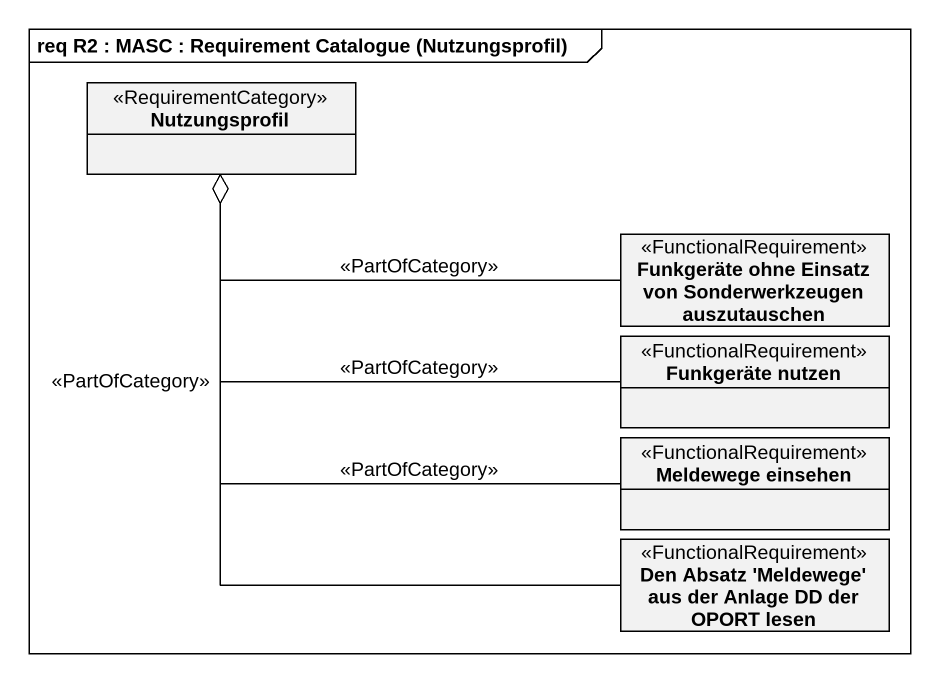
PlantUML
@startuml
mainframe req R2 : MASC : Requirement Catalogue (Nutzungsprofil)
hide circle
hide empty members
class Nutzungsprofil <<RequirementCategory>>
class "Funkgeräte ohne Einsatz von Sonderwerkzeugen auszutauschen" as Funkgeräte_ohne_Einsatz_von <<FunctionalRequirement>>
class "Funkgeräte nutzen" as Funkgeräte_nutzen <<FunctionalRequirement>>
class "Meldewege einsehen" as Meldewege_einsehen <<FunctionalRequirement>>
class "Den Absatz 'Meldewege' aus der Anlage DD der OPORT lesen" as Den_Absatz_Meldewege_aus <<FunctionalRequirement>>
Funkgeräte_ohne_Einsatz_von -left-o Nutzungsprofil : <<PartOfCategory>>
Funkgeräte_nutzen -left-o Nutzungsprofil : <<PartOfCategory>>
Meldewege_einsehen -up-o Nutzungsprofil : <<PartOfCategory>>
Den_Absatz_Meldewege_aus -up-o Nutzungsprofil : <<PartOfCategory>>
@enduml
